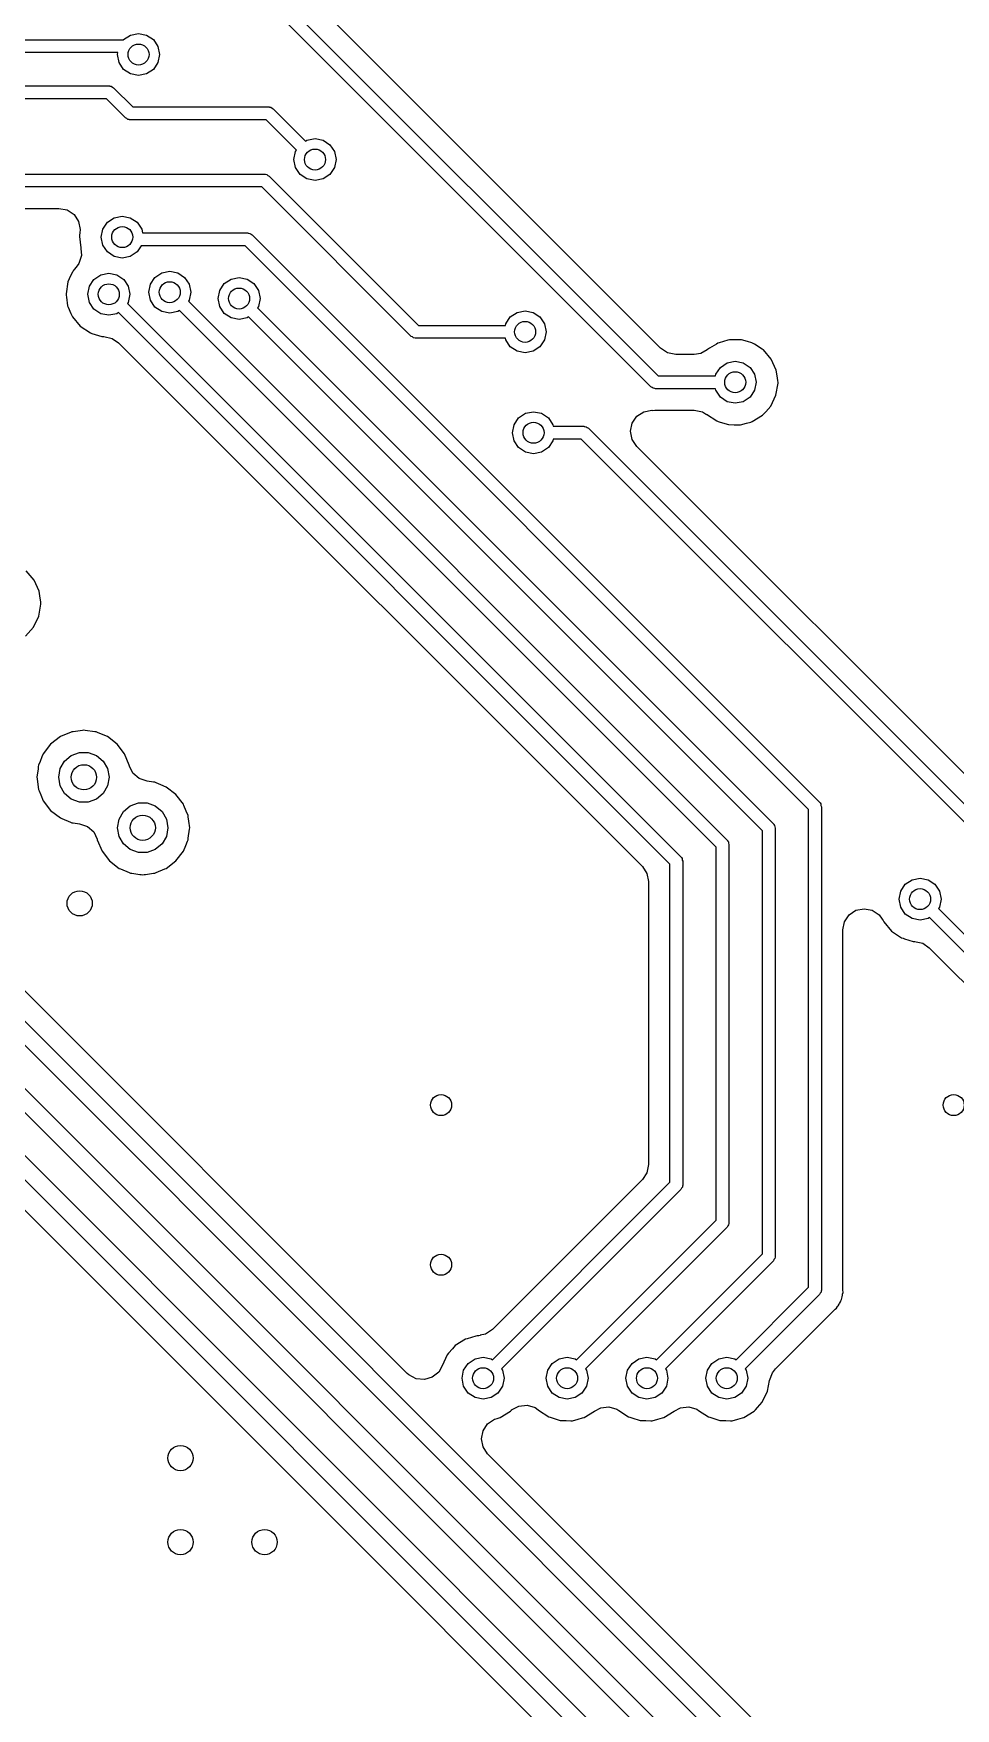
# Model space of a CAD drawing. Extents: x 0.99 to 4.24, y -7.27 to -4.02.
# Drawn here: x 2.715 to 3.147, y -6.05 to -5.266 of the extents above; entities that cross this region are included whole.
import ezdxf

# ---------------------------------------------------------------- set-up
doc = ezdxf.new("R2010")
doc.units = 0
doc.header["$MEASUREMENT"] = 0
doc.layers.add('BLACK', color=7, linetype='CONTINUOUS')

msp = doc.modelspace()

# ---------------------------------------------------------------- linework, layer by layer
at = {"layer": 'BLACK', "linetype": 'CONTINUOUS'}
for p, q in [((3.00378, -5.43126), (2.73473, -5.1622)), ((2.73897, -5.15796), (3.00715, -5.42613)), ((3.00838, -5.4132), (2.753, -5.15782)), ((2.21654, -5.26865), (2.7568, -5.26865)), ((2.7568, -5.26865), (2.75682, -5.26863)), ((2.75682, -5.26863), (2.76001, -5.2665)), ((2.76001, -5.2665), (2.76378, -5.26575)), ((2.76378, -5.26575), (2.76755, -5.2665)), ((2.76755, -5.2665), (2.77074, -5.26863)), ((2.77074, -5.26863), (2.77287, -5.27182)), ((2.77287, -5.27182), (2.77362, -5.27559)), ((2.75412, -5.27465), (2.21778, -5.27465)), ((2.75394, -5.27559), (2.75412, -5.27465)), ((2.75469, -5.27936), (2.75394, -5.27559)), ((2.75682, -5.28255), (2.75469, -5.27936)), ((2.77287, -5.27936), (2.77074, -5.28255)), ((2.77362, -5.27559), (2.77287, -5.27936)), ((2.76001, -5.28468), (2.75682, -5.28255)), ((2.76378, -5.28543), (2.76001, -5.28468)), ((2.76755, -5.28468), (2.76378, -5.28543)), ((2.77074, -5.28255), (2.76755, -5.28468)), ((2.22638, -5.29031), (2.75, -5.29031)), ((2.74876, -5.29631), (2.22762, -5.29631)), ((2.75772, -5.30527), (2.74876, -5.29631)), ((2.75, -5.29031), (2.75018, -5.29034)), ((2.75018, -5.29034), (2.75026, -5.29032)), ((2.75026, -5.29032), (2.75038, -5.29037)), ((2.75038, -5.29037), (2.75103, -5.29049)), ((2.75103, -5.29049), (2.75153, -5.29091)), ((2.75153, -5.29091), (2.75212, -5.29119)), ((2.75212, -5.29119), (2.76109, -5.30015)), ((2.76109, -5.30015), (2.8248, -5.30015)), ((2.8248, -5.30015), (2.82499, -5.30018)), ((2.82499, -5.30018), (2.82506, -5.30016)), ((2.82506, -5.30016), (2.82518, -5.30022)), ((2.82518, -5.30022), (2.82583, -5.30033)), ((2.82583, -5.30033), (2.82633, -5.30075)), ((2.82633, -5.30075), (2.82692, -5.30103)), ((2.82692, -5.30103), (2.84204, -5.31614)), ((2.75831, -5.30555), (2.75772, -5.30527)), ((2.75882, -5.30597), (2.75831, -5.30555)), ((2.75946, -5.30608), (2.75882, -5.30597)), ((2.75958, -5.30614), (2.75946, -5.30608)), ((2.75966, -5.30612), (2.75958, -5.30614)), ((2.75984, -5.30615), (2.75966, -5.30612)), ((2.82356, -5.30615), (2.75984, -5.30615)), ((2.8378, -5.32039), (2.82356, -5.30615)), ((2.84204, -5.31614), (2.84269, -5.31571)), ((2.84269, -5.31571), (2.84646, -5.31496)), ((2.84646, -5.31496), (2.85022, -5.31571)), ((2.85022, -5.31571), (2.85342, -5.31784)), ((2.85342, -5.31784), (2.85555, -5.32104)), ((2.83661, -5.3248), (2.83736, -5.32104)), ((2.83736, -5.32857), (2.83661, -5.3248)), ((2.83736, -5.32104), (2.8378, -5.32039)), ((2.85555, -5.32104), (2.8563, -5.3248)), ((2.8563, -5.3248), (2.85555, -5.32857)), ((2.50787, -5.33165), (2.82283, -5.33165)), ((2.82283, -5.33165), (2.82302, -5.33168)), ((2.82302, -5.33168), (2.8231, -5.33166)), ((2.8231, -5.33166), (2.82322, -5.33171)), ((2.82322, -5.33171), (2.82386, -5.33183)), ((2.82386, -5.33183), (2.82436, -5.33225)), ((2.82436, -5.33225), (2.82496, -5.33252)), ((2.82496, -5.33252), (2.89494, -5.40251)), ((2.8395, -5.33176), (2.83736, -5.32857)), ((2.84269, -5.3339), (2.8395, -5.33176)), ((2.84646, -5.33465), (2.84269, -5.3339)), ((2.85022, -5.3339), (2.84646, -5.33465)), ((2.85342, -5.33176), (2.85022, -5.3339)), ((2.85555, -5.32857), (2.85342, -5.33176)), ((2.82159, -5.33765), (2.50912, -5.33765)), ((2.89158, -5.40763), (2.82159, -5.33765)), ((2.51739, -5.34767), (2.72652, -5.34767)), ((2.72652, -5.34767), (2.73033, -5.34842)), ((2.73033, -5.34842), (2.73356, -5.35058)), ((2.73356, -5.35058), (2.73572, -5.35381)), ((2.73572, -5.35381), (2.73648, -5.35763)), ((2.73648, -5.35763), (2.73636, -5.35916)), ((2.74632, -5.36111), (2.74707, -5.35735)), ((2.74707, -5.35735), (2.7492, -5.35415)), ((2.7492, -5.35415), (2.7524, -5.35202)), ((2.7524, -5.35202), (2.75616, -5.35127)), ((2.75616, -5.35127), (2.75993, -5.35202)), ((2.75993, -5.35202), (2.76312, -5.35415)), ((2.76312, -5.35415), (2.76526, -5.35735)), ((2.76526, -5.35735), (2.76562, -5.3592)), ((2.73621, -5.36017), (2.7361, -5.36087)), ((2.7361, -5.36087), (2.73678, -5.36613)), ((2.73636, -5.35916), (2.73621, -5.36017)), ((2.73678, -5.36613), (2.73683, -5.36651)), ((2.73683, -5.36651), (2.73681, -5.36651)), ((2.73681, -5.36651), (2.73706, -5.36977)), ((2.74707, -5.36488), (2.74632, -5.36111)), ((2.7492, -5.36807), (2.74707, -5.36488)), ((2.76504, -5.3652), (2.76312, -5.36807)), ((2.81372, -5.3652), (2.76504, -5.3652)), ((2.76562, -5.3592), (2.81496, -5.3592)), ((3.07771, -5.6292), (2.81372, -5.3652)), ((2.81496, -5.3592), (2.81514, -5.35924)), ((2.81514, -5.35924), (2.81522, -5.35922)), ((2.81522, -5.35922), (2.81534, -5.35927)), ((2.81534, -5.35927), (2.81599, -5.35939)), ((2.81599, -5.35939), (2.81649, -5.35981)), ((2.81649, -5.35981), (2.81708, -5.36008)), ((2.81708, -5.36008), (3.08283, -5.62583)), ((2.73585, -5.37346), (2.73464, -5.37516)), ((2.73706, -5.36977), (2.73585, -5.37346)), ((2.7524, -5.37021), (2.7492, -5.36807)), ((2.75616, -5.37096), (2.7524, -5.37021)), ((2.75993, -5.37021), (2.75616, -5.37096)), ((2.76312, -5.36807), (2.75993, -5.37021)), ((2.73068, -5.38206), (2.72981, -5.38768)), ((2.73197, -5.37931), (2.73068, -5.38206)), ((2.7328, -5.37755), (2.73197, -5.37931)), ((2.7331, -5.37691), (2.7328, -5.37755)), ((2.7328, -5.37755), (2.7328, -5.37755)), ((2.73366, -5.37627), (2.7331, -5.37691)), ((2.73464, -5.37516), (2.73366, -5.37627)), ((2.74078, -5.38416), (2.74291, -5.38096)), ((2.74291, -5.38096), (2.7461, -5.37883)), ((2.7461, -5.37883), (2.74987, -5.37808)), ((2.74987, -5.37808), (2.75364, -5.37883)), ((2.75364, -5.37883), (2.75683, -5.38096)), ((2.75683, -5.38096), (2.75896, -5.38416)), ((2.76932, -5.38317), (2.77145, -5.37998)), ((2.77145, -5.37998), (2.77465, -5.37785)), ((2.77465, -5.37785), (2.77841, -5.3771)), ((2.77841, -5.3771), (2.78218, -5.37785)), ((2.78218, -5.37785), (2.78537, -5.37998)), ((2.78537, -5.37998), (2.78751, -5.38317)), ((2.80394, -5.38293), (2.80713, -5.3808)), ((2.80713, -5.3808), (2.81089, -5.38005)), ((2.81089, -5.38005), (2.81466, -5.3808)), ((2.81466, -5.3808), (2.81785, -5.38293)), ((2.72981, -5.38768), (2.7299, -5.38838)), ((2.7299, -5.38838), (2.7299, -5.38838)), ((2.7299, -5.38838), (2.73002, -5.38928)), ((2.73002, -5.38928), (2.73054, -5.39332)), ((2.74003, -5.38792), (2.74078, -5.38416)), ((2.74078, -5.39169), (2.74003, -5.38792)), ((2.75896, -5.38416), (2.75971, -5.38792)), ((2.75971, -5.38792), (2.75896, -5.39169)), ((2.76857, -5.38694), (2.76932, -5.38317)), ((2.76932, -5.39071), (2.76857, -5.38694)), ((2.78751, -5.38317), (2.78826, -5.38694)), ((2.78826, -5.38694), (2.78751, -5.39071)), ((2.80105, -5.38989), (2.8018, -5.38613)), ((2.8018, -5.39366), (2.80105, -5.38989)), ((2.8018, -5.38613), (2.80394, -5.38293)), ((2.81785, -5.38293), (2.81999, -5.38613)), ((2.81999, -5.38613), (2.82074, -5.38989)), ((2.82074, -5.38989), (2.81999, -5.39366)), ((2.73054, -5.39332), (2.73083, -5.39397)), ((2.73083, -5.39397), (2.73083, -5.39397)), ((2.73083, -5.39397), (2.73212, -5.3969)), ((2.73212, -5.3969), (2.73284, -5.39853)), ((2.74291, -5.39488), (2.74078, -5.39169)), ((2.7461, -5.39702), (2.74291, -5.39488)), ((2.74987, -5.39777), (2.7461, -5.39702)), ((2.75364, -5.39702), (2.74987, -5.39777)), ((2.75444, -5.39648), (2.75364, -5.39702)), ((3.01275, -5.65479), (2.75444, -5.39648)), ((2.75896, -5.39169), (2.75863, -5.39219)), ((2.75863, -5.39219), (3.01787, -5.65142)), ((2.77145, -5.3939), (2.76932, -5.39071)), ((2.77465, -5.39603), (2.77145, -5.3939)), ((2.77841, -5.39678), (2.77465, -5.39603)), ((2.78218, -5.39603), (2.77841, -5.39678)), ((2.78299, -5.3955), (2.78218, -5.39603)), ((3.0344, -5.64691), (2.78299, -5.3955)), ((2.78751, -5.39071), (2.78718, -5.3912)), ((2.78718, -5.3912), (3.03952, -5.64355)), ((2.80394, -5.39685), (2.8018, -5.39366)), ((2.80713, -5.39899), (2.80394, -5.39685)), ((2.81999, -5.39366), (2.81955, -5.39431)), ((2.81955, -5.39431), (3.06118, -5.63593)), ((2.93792, -5.39855), (2.94112, -5.39642)), ((2.94112, -5.39642), (2.94488, -5.39567)), ((2.94488, -5.39567), (2.94865, -5.39642)), ((2.94865, -5.39642), (2.95184, -5.39855)), ((2.73284, -5.39853), (2.7365, -5.40288)), ((2.7365, -5.40288), (2.74123, -5.40604)), ((2.74123, -5.40604), (2.74191, -5.40625)), ((2.81089, -5.39974), (2.80713, -5.39899)), ((2.81466, -5.39899), (2.81089, -5.39974)), ((2.81531, -5.39855), (2.81466, -5.39899)), ((3.05606, -5.6393), (2.81531, -5.39855)), ((2.89494, -5.40251), (2.93564, -5.40251)), ((2.93564, -5.40251), (2.93579, -5.40175)), ((2.93579, -5.40175), (2.93792, -5.39855)), ((2.95184, -5.39855), (2.95398, -5.40175)), ((2.95398, -5.40175), (2.95472, -5.40551)), ((2.95472, -5.40551), (2.95398, -5.40928)), ((2.74191, -5.40625), (2.74191, -5.40625)), ((2.74191, -5.40625), (2.74353, -5.40676)), ((2.74353, -5.40676), (2.74666, -5.40773)), ((2.74666, -5.40773), (2.74737, -5.40775)), ((2.74737, -5.40775), (2.74737, -5.40775)), ((2.74737, -5.40775), (2.7476, -5.40775)), ((2.7476, -5.40775), (2.75139, -5.40858)), ((2.75139, -5.40858), (2.75446, -5.41067)), ((2.75446, -5.41067), (2.99981, -5.65602)), ((2.89217, -5.40791), (2.89158, -5.40763)), ((2.89267, -5.40833), (2.89217, -5.40791)), ((2.89332, -5.40844), (2.89267, -5.40833)), ((2.89344, -5.4085), (2.89332, -5.40844)), ((2.89352, -5.40848), (2.89344, -5.4085)), ((2.8937, -5.40851), (2.89352, -5.40848)), ((2.93564, -5.40851), (2.8937, -5.40851)), ((2.93579, -5.40928), (2.93564, -5.40851)), ((2.93792, -5.41247), (2.93579, -5.40928)), ((2.94112, -5.41461), (2.93792, -5.41247)), ((2.95184, -5.41247), (2.94865, -5.41461)), ((2.95398, -5.40928), (2.95184, -5.41247)), ((3.01161, -5.41536), (3.00838, -5.4132)), ((3.03022, -5.41395), (3.0272, -5.41563)), ((3.0303, -5.41385), (3.03022, -5.41395)), ((3.03134, -5.4132), (3.0303, -5.41385)), ((3.03451, -5.4112), (3.03134, -5.4132)), ((3.03511, -5.41082), (3.03451, -5.4112)), ((3.03451, -5.4112), (3.03451, -5.4112)), ((3.0358, -5.41062), (3.03511, -5.41082)), ((3.0399, -5.40945), (3.0358, -5.41062)), ((3.0358, -5.41062), (3.0358, -5.41062)), ((3.04058, -5.40925), (3.0399, -5.40945)), ((3.0399, -5.40945), (3.0399, -5.40945)), ((3.04129, -5.40926), (3.04058, -5.40925)), ((3.0428, -5.40927), (3.04129, -5.40926)), ((3.04627, -5.40929), (3.0428, -5.40927)), ((3.049, -5.4101), (3.04627, -5.40929)), ((3.05104, -5.41071), (3.049, -5.4101)), ((3.05172, -5.41092), (3.05104, -5.41071)), ((3.05104, -5.41071), (3.05104, -5.41071)), ((3.05232, -5.4113), (3.05172, -5.41092)), ((3.0559, -5.41363), (3.05232, -5.4113)), ((3.0565, -5.41401), (3.0559, -5.41363)), ((3.0559, -5.41363), (3.0559, -5.41363)), ((3.06021, -5.41832), (3.0565, -5.41401)), ((2.94488, -5.41535), (2.94112, -5.41461)), ((2.94865, -5.41461), (2.94488, -5.41535)), ((3.01542, -5.41611), (3.01161, -5.41536)), ((3.02413, -5.41611), (3.01542, -5.41611)), ((3.0272, -5.41563), (3.02413, -5.41611)), ((3.03635, -5.42217), (3.03954, -5.42004)), ((3.03954, -5.42004), (3.04331, -5.41929)), ((3.04331, -5.41929), (3.04707, -5.42004)), ((3.04707, -5.42004), (3.05027, -5.42217)), ((3.06257, -5.4235), (3.06021, -5.41832)), ((3.00715, -5.42613), (3.03406, -5.42613)), ((3.03406, -5.42613), (3.03421, -5.42537)), ((3.03421, -5.42537), (3.03635, -5.42217)), ((3.05027, -5.42217), (3.0524, -5.42537)), ((3.0524, -5.42537), (3.05315, -5.42913)), ((3.05315, -5.42913), (3.0524, -5.4329)), ((3.06242, -5.43523), (3.06337, -5.42962)), ((3.06308, -5.42711), (3.06257, -5.4235)), ((3.06327, -5.42839), (3.06308, -5.42711)), ((3.06337, -5.42913), (3.06327, -5.42839)), ((3.06337, -5.42962), (3.06337, -5.42913)), ((3.00438, -5.43153), (3.00378, -5.43126)), ((3.00488, -5.43195), (3.00438, -5.43153)), ((3.00552, -5.43207), (3.00488, -5.43195)), ((3.00564, -5.43212), (3.00552, -5.43207)), ((3.00572, -5.4321), (3.00564, -5.43212)), ((3.00591, -5.43213), (3.00572, -5.4321)), ((3.03406, -5.43213), (3.00591, -5.43213)), ((3.03421, -5.4329), (3.03406, -5.43213)), ((3.03635, -5.43609), (3.03421, -5.4329)), ((3.03954, -5.43823), (3.03635, -5.43609)), ((3.05027, -5.43609), (3.04707, -5.43823)), ((3.0524, -5.4329), (3.05027, -5.43609)), ((3.05994, -5.44035), (3.06242, -5.43523)), ((2.94186, -5.4458), (2.94505, -5.44366)), ((2.94505, -5.44366), (2.94882, -5.44291)), ((2.94882, -5.44291), (2.95259, -5.44366)), ((2.95259, -5.44366), (2.95578, -5.4458)), ((2.99509, -5.4483), (2.99725, -5.44507)), ((2.99725, -5.44507), (3.00048, -5.44291)), ((3.00048, -5.44291), (3.00423, -5.44216)), ((3.00423, -5.44216), (3.00475, -5.4423)), ((3.00475, -5.4423), (3.00562, -5.44223)), ((3.00562, -5.44223), (3.00604, -5.44219)), ((3.00562, -5.44223), (3.00562, -5.44223)), ((3.00604, -5.44219), (3.00691, -5.44215)), ((3.00691, -5.44215), (3.02411, -5.44215)), ((3.02411, -5.44215), (3.02792, -5.44291)), ((3.02792, -5.44291), (3.02989, -5.44415)), ((3.02989, -5.44415), (3.02993, -5.44409)), ((3.02993, -5.44409), (3.03467, -5.44725)), ((3.04331, -5.43898), (3.03954, -5.43823)), ((3.04707, -5.43823), (3.04331, -5.43898)), ((3.05128, -5.44755), (3.05612, -5.44457)), ((3.05612, -5.44457), (3.05669, -5.44395)), ((3.05669, -5.44395), (3.05763, -5.44291)), ((3.05763, -5.44291), (3.05994, -5.44035)), ((2.93898, -5.45276), (2.93973, -5.44899)), ((2.93973, -5.45652), (2.93898, -5.45276)), ((2.93973, -5.44899), (2.94186, -5.4458)), ((2.95578, -5.4458), (2.95791, -5.44899)), ((2.95791, -5.44899), (2.95806, -5.44976)), ((2.95806, -5.44976), (2.97244, -5.44976)), ((2.97244, -5.44976), (2.97262, -5.44979)), ((2.97262, -5.44979), (2.9727, -5.44977)), ((2.9727, -5.44977), (2.97282, -5.44982)), ((2.97282, -5.44982), (2.97347, -5.44994)), ((2.97347, -5.44994), (2.97397, -5.45036)), ((2.97397, -5.45036), (2.97456, -5.45063)), ((2.97456, -5.45063), (3.28668, -5.76275)), ((2.99433, -5.45211), (2.99509, -5.4483)), ((2.99509, -5.45592), (2.99433, -5.45211)), ((3.03467, -5.44725), (3.03535, -5.44746)), ((3.03535, -5.44746), (3.03535, -5.44746)), ((3.03535, -5.44746), (3.03624, -5.44774)), ((3.03624, -5.44774), (3.0401, -5.44894)), ((3.0401, -5.44894), (3.0428, -5.44899)), ((3.0428, -5.44899), (3.04508, -5.44903)), ((3.04508, -5.44903), (3.04508, -5.44903)), ((3.04508, -5.44903), (3.04579, -5.44905)), ((3.04579, -5.44905), (3.04853, -5.4483)), ((3.04853, -5.4483), (3.05059, -5.44774)), ((3.05059, -5.44774), (3.05128, -5.44755)), ((3.05059, -5.44774), (3.05059, -5.44774)), ((2.94186, -5.45972), (2.93973, -5.45652)), ((2.94505, -5.46185), (2.94186, -5.45972)), ((2.95578, -5.45972), (2.95259, -5.46185)), ((2.95791, -5.45652), (2.95578, -5.45972)), ((2.95806, -5.45576), (2.95791, -5.45652)), ((2.9712, -5.45576), (2.95806, -5.45576)), ((3.28331, -5.76787), (2.9712, -5.45576)), ((2.99725, -5.45915), (2.99509, -5.45592)), ((3.17413, -5.63603), (2.99725, -5.45915)), ((2.94882, -5.4626), (2.94505, -5.46185)), ((2.95259, -5.46185), (2.94882, -5.4626)), ((2.71487, -5.5218), (2.71115, -5.51749)), ((2.71722, -5.52698), (2.71487, -5.5218)), ((2.71753, -5.5291), (2.71722, -5.52698)), ((2.71795, -5.53206), (2.71753, -5.5291)), ((2.7146, -5.54383), (2.71708, -5.53871)), ((2.71708, -5.53871), (2.71802, -5.5331)), ((2.71803, -5.53261), (2.71795, -5.53206)), ((2.71802, -5.5331), (2.71803, -5.53261)), ((2.71078, -5.54805), (2.7146, -5.54383)), ((2.72916, -5.59428), (2.72718, -5.5951)), ((2.73189, -5.59315), (2.72916, -5.59428)), ((2.73249, -5.5929), (2.73189, -5.59315)), ((2.73189, -5.59315), (2.73189, -5.59315)), ((2.73314, -5.59282), (2.73249, -5.5929)), ((2.73754, -5.59224), (2.73314, -5.59282)), ((2.73314, -5.59282), (2.73314, -5.59282)), ((2.73819, -5.59215), (2.73754, -5.59224)), ((2.73884, -5.59224), (2.73819, -5.59215)), ((2.74324, -5.59282), (2.73884, -5.59224)), ((2.74389, -5.5929), (2.74324, -5.59282)), ((2.74324, -5.59282), (2.74324, -5.59282)), ((2.74449, -5.59315), (2.74389, -5.5929)), ((2.74727, -5.59431), (2.74449, -5.59315)), ((2.74449, -5.59315), (2.74449, -5.59315)), ((2.7492, -5.5951), (2.74727, -5.59431)), ((2.72262, -5.5986), (2.71912, -5.60316)), ((2.72718, -5.5951), (2.72262, -5.5986)), ((2.75376, -5.5986), (2.7492, -5.5951)), ((2.75726, -5.60316), (2.75376, -5.5986)), ((2.7167, -5.61017), (2.71617, -5.61417)), ((2.71683, -5.60912), (2.7167, -5.61017)), ((2.71692, -5.60847), (2.71683, -5.60912)), ((2.71683, -5.60912), (2.71683, -5.60912)), ((2.71764, -5.60673), (2.71692, -5.60847)), ((2.71853, -5.60459), (2.71764, -5.60673)), ((2.71912, -5.60316), (2.71853, -5.60459)), ((2.72638, -5.61417), (2.72709, -5.61013)), ((2.72709, -5.61013), (2.72914, -5.60658)), ((2.72914, -5.60658), (2.73228, -5.60394)), ((2.73228, -5.60394), (2.73614, -5.60254)), ((2.73614, -5.60254), (2.74024, -5.60254)), ((2.74024, -5.60254), (2.74409, -5.60394)), ((2.74409, -5.60394), (2.74724, -5.60658)), ((2.74724, -5.60658), (2.74929, -5.61013)), ((2.74929, -5.61013), (2.75, -5.61417)), ((2.75946, -5.60847), (2.75726, -5.60316)), ((2.75951, -5.60889), (2.75946, -5.60847)), ((2.76116, -5.61223), (2.75951, -5.60889)), ((2.59732, -5.61528), (3.13866, -6.15662)), ((2.88968, -5.89348), (2.60943, -5.61323)), ((2.71617, -5.61417), (2.71626, -5.61482)), ((2.71626, -5.61482), (2.71679, -5.61887)), ((2.72709, -5.61821), (2.72638, -5.61417)), ((2.75, -5.61417), (2.74929, -5.61821)), ((2.76408, -5.61479), (2.76116, -5.61223)), ((2.76776, -5.61604), (2.76408, -5.61479)), ((2.7708, -5.61644), (2.76776, -5.61604)), ((2.77145, -5.61653), (2.7708, -5.61644)), ((2.7708, -5.61644), (2.7708, -5.61644)), ((2.77205, -5.61678), (2.77145, -5.61653)), ((2.77423, -5.61768), (2.77205, -5.61678)), ((2.77205, -5.61678), (2.77205, -5.61678)), ((2.77676, -5.61873), (2.77423, -5.61768)), ((3.13183, -6.16111), (2.59283, -5.62211)), ((2.71679, -5.61887), (2.71692, -5.61987)), ((2.71692, -5.61987), (2.71717, -5.62048)), ((2.71717, -5.62048), (2.71717, -5.62048)), ((2.71717, -5.62048), (2.71795, -5.62237)), ((2.71795, -5.62237), (2.71912, -5.62518)), ((2.71912, -5.62518), (2.72262, -5.62974)), ((2.72914, -5.62177), (2.72709, -5.61821)), ((2.73228, -5.6244), (2.72914, -5.62177)), ((2.73614, -5.6258), (2.73228, -5.6244)), ((2.74024, -5.6258), (2.73614, -5.6258)), ((2.74409, -5.6244), (2.74024, -5.6258)), ((2.74724, -5.62177), (2.74409, -5.6244)), ((2.74929, -5.61821), (2.74724, -5.62177)), ((2.78132, -5.62223), (2.77676, -5.61873)), ((2.78482, -5.62679), (2.78132, -5.62223)), ((3.08283, -5.62583), (3.08294, -5.62598)), ((2.72262, -5.62974), (2.72718, -5.63324)), ((2.72718, -5.63324), (2.72778, -5.63349)), ((2.72778, -5.63349), (2.73189, -5.63519)), ((2.75465, -5.63376), (2.7567, -5.6302)), ((2.7567, -5.6302), (2.75984, -5.62757)), ((2.75984, -5.62757), (2.7637, -5.62616)), ((2.7637, -5.62616), (2.7678, -5.62616)), ((2.7678, -5.62616), (2.77165, -5.62757)), ((2.77165, -5.62757), (2.7748, -5.6302)), ((2.7748, -5.6302), (2.77685, -5.63376)), ((2.78507, -5.62739), (2.78482, -5.62679)), ((2.78614, -5.62998), (2.78507, -5.62739)), ((2.78702, -5.6321), (2.78614, -5.62998)), ((2.7871, -5.63274), (2.78702, -5.6321)), ((2.78737, -5.6348), (2.7871, -5.63274)), ((2.7871, -5.63274), (2.7871, -5.63274)), ((3.07771, -5.85309), (3.07771, -5.6292)), ((3.08294, -5.62598), (3.08301, -5.62602)), ((3.08301, -5.62602), (3.08305, -5.62615)), ((3.08305, -5.62615), (3.08343, -5.62668)), ((3.08343, -5.62668), (3.08348, -5.62734)), ((3.08348, -5.62734), (3.08371, -5.62795)), ((3.08371, -5.62795), (3.08371, -5.85433)), ((2.73189, -5.63519), (2.73189, -5.63519)), ((2.73189, -5.63519), (2.73249, -5.63544)), ((2.73249, -5.63544), (2.73314, -5.63553)), ((2.73314, -5.63553), (2.73314, -5.63553)), ((2.73314, -5.63553), (2.73617, -5.63593)), ((2.73617, -5.63593), (2.73985, -5.63718)), ((2.73985, -5.63718), (2.74278, -5.63974)), ((2.74278, -5.63974), (2.74442, -5.64308)), ((2.75394, -5.6378), (2.75465, -5.63376)), ((2.75465, -5.64183), (2.75394, -5.6378)), ((2.77685, -5.63376), (2.77756, -5.6378)), ((2.77756, -5.6378), (2.77685, -5.64183)), ((2.78711, -5.64276), (2.78768, -5.63844)), ((2.78777, -5.6378), (2.78737, -5.6348)), ((2.78768, -5.63844), (2.78777, -5.6378)), ((3.05606, -5.83734), (3.05606, -5.6393)), ((3.06118, -5.63593), (3.06128, -5.63608)), ((3.06128, -5.63608), (3.06135, -5.63612)), ((3.06135, -5.63612), (3.0614, -5.63625)), ((3.0614, -5.63625), (3.06177, -5.63679)), ((3.06177, -5.63679), (3.06183, -5.63744)), ((3.06183, -5.63744), (3.06206, -5.63805)), ((3.06206, -5.63805), (3.06206, -5.83858)), ((2.59338, -5.64284), (3.117, -6.16646)), ((2.74442, -5.64308), (2.74448, -5.64349)), ((2.74448, -5.64349), (2.74668, -5.6488)), ((2.74668, -5.6488), (2.75018, -5.65337)), ((2.7567, -5.64539), (2.75465, -5.64183)), ((2.75984, -5.64802), (2.7567, -5.64539)), ((2.7637, -5.64943), (2.75984, -5.64802)), ((2.77165, -5.64802), (2.7678, -5.64943)), ((2.7748, -5.64539), (2.77165, -5.64802)), ((2.77685, -5.64183), (2.7748, -5.64539)), ((2.78132, -5.65337), (2.78482, -5.6488)), ((2.78482, -5.6488), (2.78591, -5.64616)), ((2.78591, -5.64616), (2.78677, -5.6441)), ((2.78677, -5.6441), (2.78702, -5.64349)), ((2.78677, -5.6441), (2.78677, -5.6441)), ((2.78702, -5.64349), (2.78711, -5.64276)), ((3.0344, -5.82159), (3.0344, -5.64691)), ((3.03952, -5.64355), (3.03963, -5.6437)), ((3.03963, -5.6437), (3.0397, -5.64374)), ((3.0397, -5.64374), (3.03974, -5.64386)), ((3.03974, -5.64386), (3.04012, -5.6444)), ((3.04012, -5.6444), (3.04018, -5.64505)), ((3.04018, -5.64505), (3.0404, -5.64567)), ((3.0404, -5.64567), (3.0404, -5.82283)), ((3.11017, -6.17095), (2.58889, -5.64967)), ((2.75018, -5.65337), (2.75474, -5.65686)), ((2.75474, -5.65686), (2.75534, -5.65711)), ((2.75534, -5.65711), (2.75945, -5.65881)), ((2.7678, -5.64943), (2.7637, -5.64943)), ((2.77205, -5.65881), (2.77615, -5.65711)), ((2.77615, -5.65711), (2.77676, -5.65686)), ((2.77676, -5.65686), (2.78132, -5.65337)), ((2.99981, -5.65602), (3.00197, -5.65925)), ((3.01275, -5.80388), (3.01275, -5.65479)), ((3.01787, -5.65142), (3.01798, -5.65157)), ((3.01798, -5.65157), (3.01805, -5.65161)), ((3.01805, -5.65161), (3.01809, -5.65174)), ((3.01809, -5.65174), (3.01847, -5.65228)), ((3.01847, -5.65228), (3.01852, -5.65293)), ((3.01852, -5.65293), (3.01875, -5.65354)), ((3.01875, -5.65354), (3.01875, -5.80512)), ((2.75945, -5.65881), (2.75945, -5.65881)), ((2.75945, -5.65881), (2.76005, -5.65906)), ((2.76005, -5.65906), (2.7607, -5.65915)), ((2.7607, -5.65915), (2.7607, -5.65915)), ((2.7607, -5.65915), (2.76446, -5.65965)), ((2.76446, -5.65965), (2.76496, -5.65971)), ((2.76496, -5.65971), (2.7651, -5.65973)), ((2.7651, -5.65973), (2.76575, -5.65981)), ((2.76575, -5.65981), (2.7664, -5.65973)), ((2.7664, -5.65973), (2.76653, -5.65971)), ((2.76653, -5.65971), (2.76703, -5.65965)), ((2.76703, -5.65965), (2.7708, -5.65915)), ((2.7708, -5.65915), (2.77145, -5.65906)), ((2.7708, -5.65915), (2.7708, -5.65915)), ((2.77145, -5.65906), (2.77205, -5.65881)), ((2.77205, -5.65881), (2.77205, -5.65881)), ((3.00197, -5.65925), (3.00273, -5.66306)), ((3.00273, -5.66306), (3.00273, -5.7956)), ((3.12083, -5.66749), (3.12296, -5.6643)), ((3.12296, -5.6643), (3.12615, -5.66217)), ((3.12615, -5.66217), (3.12992, -5.66142)), ((3.12992, -5.66142), (3.13369, -5.66217)), ((3.13369, -5.66217), (3.13688, -5.6643)), ((3.13688, -5.6643), (3.13901, -5.66749)), ((2.58942, -5.67038), (3.09535, -6.17631)), ((3.12008, -5.67126), (3.12083, -5.66749)), ((3.12083, -5.67503), (3.12008, -5.67126)), ((3.13901, -5.66749), (3.13976, -5.67126)), ((3.13976, -5.67126), (3.13901, -5.67503)), ((3.08852, -6.18079), (2.58494, -5.67721)), ((3.09449, -5.68188), (3.09665, -5.67865)), ((3.09665, -5.67865), (3.09988, -5.67649)), ((3.09988, -5.67649), (3.10369, -5.67573)), ((3.10369, -5.67573), (3.1075, -5.67649)), ((3.1075, -5.67649), (3.11073, -5.67865)), ((3.11073, -5.67865), (3.11212, -5.68068)), ((3.11212, -5.68068), (3.11222, -5.68061)), ((3.11222, -5.68061), (3.1126, -5.68121)), ((3.12296, -5.67822), (3.12083, -5.67503)), ((3.12615, -5.68035), (3.12296, -5.67822)), ((3.12992, -5.6811), (3.12615, -5.68035)), ((3.13369, -5.68035), (3.12992, -5.6811)), ((3.13434, -5.67992), (3.13369, -5.68035)), ((3.26756, -5.81314), (3.13434, -5.67992)), ((3.13901, -5.67503), (3.13858, -5.67568)), ((3.13858, -5.67568), (3.27093, -5.80802)), ((3.09373, -5.68569), (3.09449, -5.68188)), ((3.09373, -5.85333), (3.09373, -5.68569)), ((3.1126, -5.68121), (3.11289, -5.68186)), ((3.11289, -5.68186), (3.11655, -5.68622)), ((3.11655, -5.68622), (3.12128, -5.68937)), ((3.12128, -5.68937), (3.12196, -5.68958)), ((3.12196, -5.68958), (3.12196, -5.68958)), ((3.12196, -5.68958), (3.12256, -5.68977)), ((3.12256, -5.68977), (3.12671, -5.69107)), ((3.12671, -5.69107), (3.12742, -5.69108)), ((3.12742, -5.69108), (3.12812, -5.69119)), ((3.12812, -5.69119), (3.12812, -5.69124)), ((3.12812, -5.69124), (3.13118, -5.69191)), ((3.13118, -5.69191), (3.13425, -5.694)), ((3.13425, -5.694), (3.25977, -5.81952)), ((2.6313, -5.73774), (2.85375, -5.96019)), ((3.00273, -5.7956), (3.00197, -5.79941)), ((2.99981, -5.80264), (2.92958, -5.87287)), ((2.92961, -5.88701), (3.01275, -5.80388)), ((3.00197, -5.79941), (2.99981, -5.80264)), ((3.01857, -5.80614), (3.01815, -5.80665)), ((3.01868, -5.8055), (3.01857, -5.80614)), ((3.01874, -5.80538), (3.01868, -5.8055)), ((3.01875, -5.80512), (3.01872, -5.8053)), ((3.01872, -5.8053), (3.01874, -5.80538)), ((3.01787, -5.80724), (2.93386, -5.89125)), ((3.01815, -5.80665), (3.01787, -5.80724)), ((2.96898, -5.88701), (3.0344, -5.82159)), ((3.03952, -5.82496), (2.97323, -5.89125)), ((3.0398, -5.82436), (3.03952, -5.82496)), ((3.04022, -5.82386), (3.0398, -5.82436)), ((3.04033, -5.82322), (3.04022, -5.82386)), ((3.04039, -5.8231), (3.04033, -5.82322)), ((3.0404, -5.82283), (3.04037, -5.82302)), ((3.04037, -5.82302), (3.04039, -5.8231)), ((3.00638, -5.88701), (3.05606, -5.83734)), ((3.06118, -5.8407), (3.01063, -5.89125)), ((3.06145, -5.84011), (3.06118, -5.8407)), ((3.06187, -5.83961), (3.06145, -5.84011)), ((3.06199, -5.83896), (3.06187, -5.83961)), ((3.06204, -5.83884), (3.06199, -5.83896)), ((3.06206, -5.83858), (3.06202, -5.83877)), ((3.06202, -5.83877), (3.06204, -5.83884)), ((3.04379, -5.88701), (3.07771, -5.85309)), ((3.09377, -5.8542), (3.09373, -5.85333)), ((3.08283, -5.85645), (3.04803, -5.89125)), ((3.08311, -5.85586), (3.08283, -5.85645)), ((3.08353, -5.85536), (3.08311, -5.85586)), ((3.08364, -5.85471), (3.08353, -5.85536)), ((3.0837, -5.85459), (3.08364, -5.85471)), ((3.08371, -5.85433), (3.08368, -5.85451)), ((3.08368, -5.85451), (3.0837, -5.85459)), ((3.09148, -5.86171), (3.09195, -5.86098)), ((3.09195, -5.86098), (3.09219, -5.86063)), ((3.09219, -5.86063), (3.09269, -5.85992)), ((3.09219, -5.86063), (3.09219, -5.86063)), ((3.09269, -5.85992), (3.09284, -5.85936)), ((3.09284, -5.85936), (3.09313, -5.85885)), ((3.09313, -5.85885), (3.09336, -5.85758)), ((3.09336, -5.85758), (3.09354, -5.85673)), ((3.09354, -5.85673), (3.09365, -5.85632)), ((3.09365, -5.85632), (3.09388, -5.85548)), ((3.09388, -5.85548), (3.09377, -5.8542)), ((3.06211, -5.89134), (3.08921, -5.86425)), ((3.08921, -5.86425), (3.08985, -5.86366)), ((3.08985, -5.86366), (3.09017, -5.86339)), ((3.09017, -5.86339), (3.09084, -5.86283)), ((3.09084, -5.86283), (3.09127, -5.86207)), ((3.09127, -5.86207), (3.09148, -5.86171)), ((2.92179, -5.87598), (2.91769, -5.87716)), ((2.92247, -5.87579), (2.92179, -5.87598)), ((2.92179, -5.87598), (2.92179, -5.87598)), ((2.92318, -5.87579), (2.92247, -5.87579)), ((2.92389, -5.8757), (2.92318, -5.87579)), ((2.92635, -5.87503), (2.92386, -5.87551)), ((2.92386, -5.87551), (2.92389, -5.8757)), ((2.92958, -5.87287), (2.92635, -5.87503)), ((2.90843, -5.88465), (2.90601, -5.8898)), ((2.90905, -5.88395), (2.90843, -5.88465)), ((2.91086, -5.88189), (2.90905, -5.88395)), ((2.91219, -5.88039), (2.91086, -5.88189)), ((2.917, -5.87735), (2.91219, -5.88039)), ((2.91769, -5.87716), (2.917, -5.87735)), ((2.91769, -5.87716), (2.91769, -5.87716)), ((2.90601, -5.8898), (2.90441, -5.89277)), ((2.90601, -5.8898), (2.90601, -5.8898)), ((2.90601, -5.8898), (2.90601, -5.8898)), ((2.90601, -5.8898), (2.90601, -5.8898)), ((2.91535, -5.89567), (2.9161, -5.8919)), ((2.9161, -5.8919), (2.91824, -5.88871)), ((2.91824, -5.88871), (2.92143, -5.88658)), ((2.92143, -5.88658), (2.9252, -5.88583)), ((2.9252, -5.88583), (2.92896, -5.88658)), ((2.92896, -5.88658), (2.92961, -5.88701)), ((2.93386, -5.89125), (2.93429, -5.8919)), ((2.93429, -5.8919), (2.93504, -5.89567)), ((2.95472, -5.89567), (2.95547, -5.8919)), ((2.95547, -5.8919), (2.95761, -5.88871)), ((2.95761, -5.88871), (2.9608, -5.88658)), ((2.9608, -5.88658), (2.96457, -5.88583)), ((2.96457, -5.88583), (2.96833, -5.88658)), ((2.96833, -5.88658), (2.96898, -5.88701)), ((2.97323, -5.89125), (2.97366, -5.8919)), ((2.97366, -5.8919), (2.97441, -5.89567)), ((2.99213, -5.89567), (2.99288, -5.8919)), ((2.99288, -5.8919), (2.99501, -5.88871)), ((2.99501, -5.88871), (2.9982, -5.88658)), ((2.9982, -5.88658), (3.00197, -5.88583)), ((3.00197, -5.88583), (3.00574, -5.88658)), ((3.00574, -5.88658), (3.00638, -5.88701)), ((3.01063, -5.89125), (3.01106, -5.8919)), ((3.01106, -5.8919), (3.01181, -5.89567)), ((3.02953, -5.89567), (3.03028, -5.8919)), ((3.03028, -5.8919), (3.03241, -5.88871)), ((3.03241, -5.88871), (3.0356, -5.88658)), ((3.0356, -5.88658), (3.03937, -5.88583)), ((3.03937, -5.88583), (3.04314, -5.88658)), ((3.04314, -5.88658), (3.04379, -5.88701)), ((3.04803, -5.89125), (3.04846, -5.8919)), ((3.04846, -5.8919), (3.04921, -5.89567)), ((3.06071, -5.8931), (3.06211, -5.89134)), ((2.89039, -5.89412), (2.88968, -5.89348)), ((2.89381, -5.89596), (2.89039, -5.89412)), ((2.89768, -5.89635), (2.89381, -5.89596)), ((2.9014, -5.89523), (2.89768, -5.89635)), ((2.90441, -5.89277), (2.9014, -5.89523)), ((2.9161, -5.89944), (2.91535, -5.89567)), ((2.91824, -5.90263), (2.9161, -5.89944)), ((2.93429, -5.89944), (2.93216, -5.90263)), ((2.93504, -5.89567), (2.93429, -5.89944)), ((2.95547, -5.89944), (2.95472, -5.89567)), ((2.95761, -5.90263), (2.95547, -5.89944)), ((2.97366, -5.89944), (2.97153, -5.90263)), ((2.97441, -5.89567), (2.97366, -5.89944)), ((2.99288, -5.89944), (2.99213, -5.89567)), ((2.99501, -5.90263), (2.99288, -5.89944)), ((3.01106, -5.89944), (3.00893, -5.90263)), ((3.01181, -5.89567), (3.01106, -5.89944)), ((3.03028, -5.89944), (3.02953, -5.89567)), ((3.03241, -5.90263), (3.03028, -5.89944)), ((3.04846, -5.89944), (3.04633, -5.90263)), ((3.04921, -5.89567), (3.04846, -5.89944)), ((3.05849, -5.90177), (3.05933, -5.89673)), ((3.05933, -5.89673), (3.06071, -5.8931)), ((2.92143, -5.90476), (2.91824, -5.90263)), ((2.9252, -5.90551), (2.92143, -5.90476)), ((2.92896, -5.90476), (2.9252, -5.90551)), ((2.93216, -5.90263), (2.92896, -5.90476)), ((2.94194, -5.9087), (2.94581, -5.9083)), ((2.94581, -5.9083), (2.94953, -5.90941)), ((2.9608, -5.90476), (2.95761, -5.90263)), ((2.96457, -5.90551), (2.9608, -5.90476)), ((2.96833, -5.90476), (2.96457, -5.90551)), ((2.97153, -5.90263), (2.96833, -5.90476)), ((2.9982, -5.90476), (2.99501, -5.90263)), ((3.00197, -5.90551), (2.9982, -5.90476)), ((3.00574, -5.90476), (3.00197, -5.90551)), ((3.00893, -5.90263), (3.00574, -5.90476)), ((3.0356, -5.90476), (3.03241, -5.90263)), ((3.03937, -5.90551), (3.0356, -5.90476)), ((3.04314, -5.90476), (3.03937, -5.90551)), ((3.04633, -5.90263), (3.04314, -5.90476)), ((3.05376, -5.90937), (3.05601, -5.90689)), ((3.05601, -5.90689), (3.05849, -5.90177)), ((2.92733, -5.91704), (2.93056, -5.91488)), ((2.93056, -5.91488), (2.93175, -5.91447)), ((2.93175, -5.91447), (2.93317, -5.91409)), ((2.93317, -5.91409), (2.93801, -5.91111)), ((2.93801, -5.91111), (2.93849, -5.91058)), ((2.93849, -5.91058), (2.93852, -5.91055)), ((2.93852, -5.91055), (2.94194, -5.9087)), ((2.94953, -5.90941), (2.95105, -5.91046)), ((2.95105, -5.91046), (2.95119, -5.91063)), ((2.95119, -5.91063), (2.95593, -5.91378)), ((2.95593, -5.91378), (2.95661, -5.91399)), ((2.95661, -5.91399), (2.95661, -5.91399)), ((2.95661, -5.91399), (2.9575, -5.91427)), ((2.9575, -5.91427), (2.96136, -5.91548)), ((2.96136, -5.91548), (2.96406, -5.91553)), ((2.96406, -5.91553), (2.96634, -5.91557)), ((2.96634, -5.91557), (2.96634, -5.91557)), ((2.96634, -5.91557), (2.96705, -5.91558)), ((2.96705, -5.91558), (2.96973, -5.91485)), ((2.96973, -5.91485), (2.97185, -5.91427)), ((2.97185, -5.91427), (2.97254, -5.91409)), ((2.97185, -5.91427), (2.97185, -5.91427)), ((2.97254, -5.91409), (2.97738, -5.91111)), ((2.97738, -5.91111), (2.97739, -5.91112)), ((2.97739, -5.91112), (2.98032, -5.90953)), ((2.98032, -5.90953), (2.98418, -5.90913)), ((2.98418, -5.90913), (2.98791, -5.91023)), ((2.98791, -5.91023), (2.98878, -5.91075)), ((2.98878, -5.91075), (2.99333, -5.91378)), ((2.99333, -5.91378), (2.99401, -5.91399)), ((2.99401, -5.91399), (2.99401, -5.91399)), ((2.99401, -5.91399), (2.9949, -5.91427)), ((2.9949, -5.91427), (2.99876, -5.91548)), ((2.99876, -5.91548), (3.00146, -5.91553)), ((3.00146, -5.91553), (3.00374, -5.91557)), ((3.00374, -5.91557), (3.00374, -5.91557)), ((3.00374, -5.91557), (3.00445, -5.91558)), ((3.00445, -5.91558), (3.00713, -5.91485)), ((3.00713, -5.91485), (3.00925, -5.91427)), ((3.00925, -5.91427), (3.00994, -5.91409)), ((3.00925, -5.91427), (3.00925, -5.91427)), ((3.00994, -5.91409), (3.01479, -5.91111)), ((3.01479, -5.91112), (3.01772, -5.90953)), ((3.01479, -5.91111), (3.01479, -5.91112)), ((3.01772, -5.90953), (3.02158, -5.90913)), ((3.02158, -5.90913), (3.02531, -5.91023)), ((3.02531, -5.91023), (3.02618, -5.91075)), ((3.02618, -5.91075), (3.03073, -5.91378)), ((3.03073, -5.91378), (3.03141, -5.91399)), ((3.03141, -5.91399), (3.03141, -5.91399)), ((3.03141, -5.91399), (3.0323, -5.91427)), ((3.0323, -5.91427), (3.03616, -5.91548)), ((3.03616, -5.91548), (3.03886, -5.91553)), ((3.03886, -5.91553), (3.04114, -5.91557)), ((3.04114, -5.91557), (3.04114, -5.91557)), ((3.04114, -5.91557), (3.04185, -5.91558)), ((3.04185, -5.91558), (3.04453, -5.91485)), ((3.04453, -5.91485), (3.04665, -5.91427)), ((3.04665, -5.91427), (3.04734, -5.91409)), ((3.04665, -5.91427), (3.04665, -5.91427)), ((3.04734, -5.91409), (3.05219, -5.91111)), ((3.05219, -5.91111), (3.05279, -5.91044)), ((3.05279, -5.91044), (3.05376, -5.90937)), ((2.92441, -5.92408), (2.92517, -5.92027)), ((2.92517, -5.92027), (2.92733, -5.91704)), ((2.92517, -5.92789), (2.92441, -5.92408)), ((2.92733, -5.93112), (2.92517, -5.92789)), ((3.14539, -6.14919), (2.92733, -5.93112)), ((2.85375, -5.96019), (3.07558, -6.18202))]:
    msp.add_line(p, q, dxfattribs=at)
at = {"layer": 'BLACK'}
for centre, radius in [((2.76378, -5.27559), 0.00492), ((2.84646, -5.3248), 0.00492), ((2.75616, -5.36111), 0.00492), ((2.77841, -5.38694), 0.00492), ((2.74987, -5.38792), 0.00492), ((2.81089, -5.38989), 0.00492), ((2.94488, -5.40551), 0.00492), ((3.04331, -5.42913), 0.00492), ((2.94882, -5.45276), 0.00492), ((2.73819, -5.61417), 0.00591), ((2.76575, -5.6378), 0.00591), ((2.73622, -5.67323), 0.00591), ((3.12992, -5.67126), 0.00492), ((2.90551, -5.76772), 0.00492), ((3.14567, -5.76772), 0.00492), ((2.90551, -5.84252), 0.00492), ((2.9252, -5.89567), 0.00492), ((2.96457, -5.89567), 0.00492), ((3.00197, -5.89567), 0.00492), ((3.03937, -5.89567), 0.00492), ((2.78346, -5.93307), 0.00591), ((2.78346, -5.97244), 0.00591), ((2.82283, -5.97244), 0.00591)]:
    msp.add_circle(centre, radius, dxfattribs=at)

doc.saveas('drawing.dxf')
